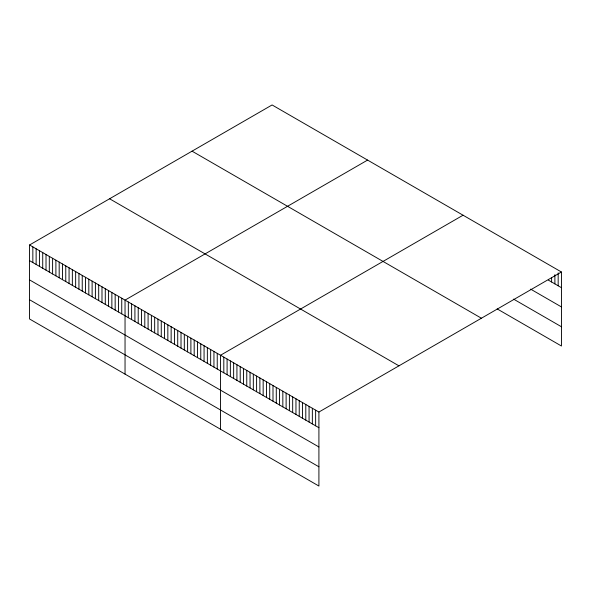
<?xml version="1.0" encoding="UTF-8"?>
<svg xmlns="http://www.w3.org/2000/svg" width="591" height="591" viewBox="0 0 591 591"><rect width="100%" height="100%" fill="white"/><g stroke="black" fill="none" stroke-linecap="round" stroke-linejoin="round"><path stroke-width="0.89" d="M29.55 244.984L318.911 412.045L318.911 486.046L29.55 318.985L29.55 244.984L272.089 104.954L561.45 272.015L561.45 346.016L497.171 308.908M367.58 160.087L125.041 300.11L125.041 374.118M463.063 215.213L220.532 355.243L220.532 429.243M318.911 412.045L561.45 272.015M548.33 280.104L561.45 287.677M530.622 289.132L561.45 306.928M513.572 299.12L561.45 326.764M192.053 151.163L481.414 318.224M109.586 198.775L398.947 365.836M29.55 260.646L318.911 427.707M29.55 279.898L318.911 446.959M29.55 299.733L318.911 466.794M558.17 272.887L558.17 285.785M554.89 274.675L554.89 283.887M551.61 277.393L551.61 281.996M315.631 410.154L315.631 425.808M312.351 408.255L312.351 423.917M309.071 406.364L309.071 422.026M305.798 404.473L305.798 420.127M302.518 402.574L302.518 418.236M299.238 400.683L299.238 416.345M295.958 398.792L295.958 414.454M292.678 396.893L292.678 412.555M289.398 395.002L289.398 410.664M286.118 393.111L286.118 408.773M282.838 391.22L282.838 406.874M279.558 389.321L279.558 404.983M276.278 387.43L276.278 403.092M272.998 385.539L272.998 401.2M269.718 383.64L269.718 399.302M266.445 381.749L266.445 397.411M263.165 379.858L263.165 395.519M259.885 377.967L259.885 393.621M256.605 376.068L256.605 391.73M253.325 374.177L253.325 389.838M250.045 372.286L250.045 387.94M246.765 370.387L246.765 386.049M243.485 368.496L243.485 384.157M240.205 366.605L240.205 382.266M236.925 364.706L236.925 380.368M233.644 362.815L233.644 378.476M230.364 360.924L230.364 376.585M227.092 359.033L227.092 374.687M223.812 357.134L223.812 372.795M217.237 353.344L217.237 369.006M213.942 351.438L213.942 367.1M210.655 349.54L210.655 365.201M207.36 347.641L207.36 363.302M204.065 345.735L204.065 361.397M200.77 343.836L200.77 359.498M197.483 341.938L197.483 357.599M194.188 340.032L194.188 355.693M190.893 338.133L190.893 353.795M187.606 336.235L187.606 351.896M184.311 334.329L184.311 349.99M181.016 332.43L181.016 348.092M177.721 330.532L177.721 346.193M174.434 328.626L174.434 344.287M171.139 326.727L171.139 342.388M167.844 324.828L167.844 340.49M164.549 322.922L164.549 338.584M161.262 321.024L161.262 336.685M157.967 319.125L157.967 334.787M154.672 317.219L154.672 332.881M151.385 315.321L151.385 330.982M148.09 313.422L148.09 329.084M144.795 311.516L144.795 327.178M141.5 309.618L141.5 325.279M138.213 307.719L138.213 323.38M134.918 305.813L134.918 321.474M131.623 303.914L131.623 319.576M128.336 302.016L128.336 317.677M121.746 298.211L121.746 313.873M118.451 296.313L118.451 311.974M115.164 294.407L115.164 310.068M111.869 292.508L111.869 308.17M108.574 290.609L108.574 306.271M105.287 288.704L105.287 304.365M101.992 286.805L101.992 302.466M98.697 284.906L98.697 300.568M95.402 283L95.402 298.662M92.115 281.102L92.115 296.763M88.82 279.203L88.82 294.865M85.525 277.297L85.525 292.959M82.238 275.399L82.238 291.06M78.943 273.5L78.943 289.162M75.648 271.594L75.648 287.256M72.353 269.695L72.353 285.357M69.066 267.797L69.066 283.458M65.771 265.891L65.771 281.552M62.476 263.992L62.476 279.654M59.181 262.094L59.181 277.755M55.894 260.188L55.894 275.849M52.599 258.289L52.599 273.951M49.304 256.391L49.304 272.052M46.017 254.485L46.017 270.146M42.722 252.586L42.722 268.248M39.427 250.687L39.427 266.349M36.132 248.781L36.132 264.443M32.845 246.883L32.845 262.544"/></g></svg>
